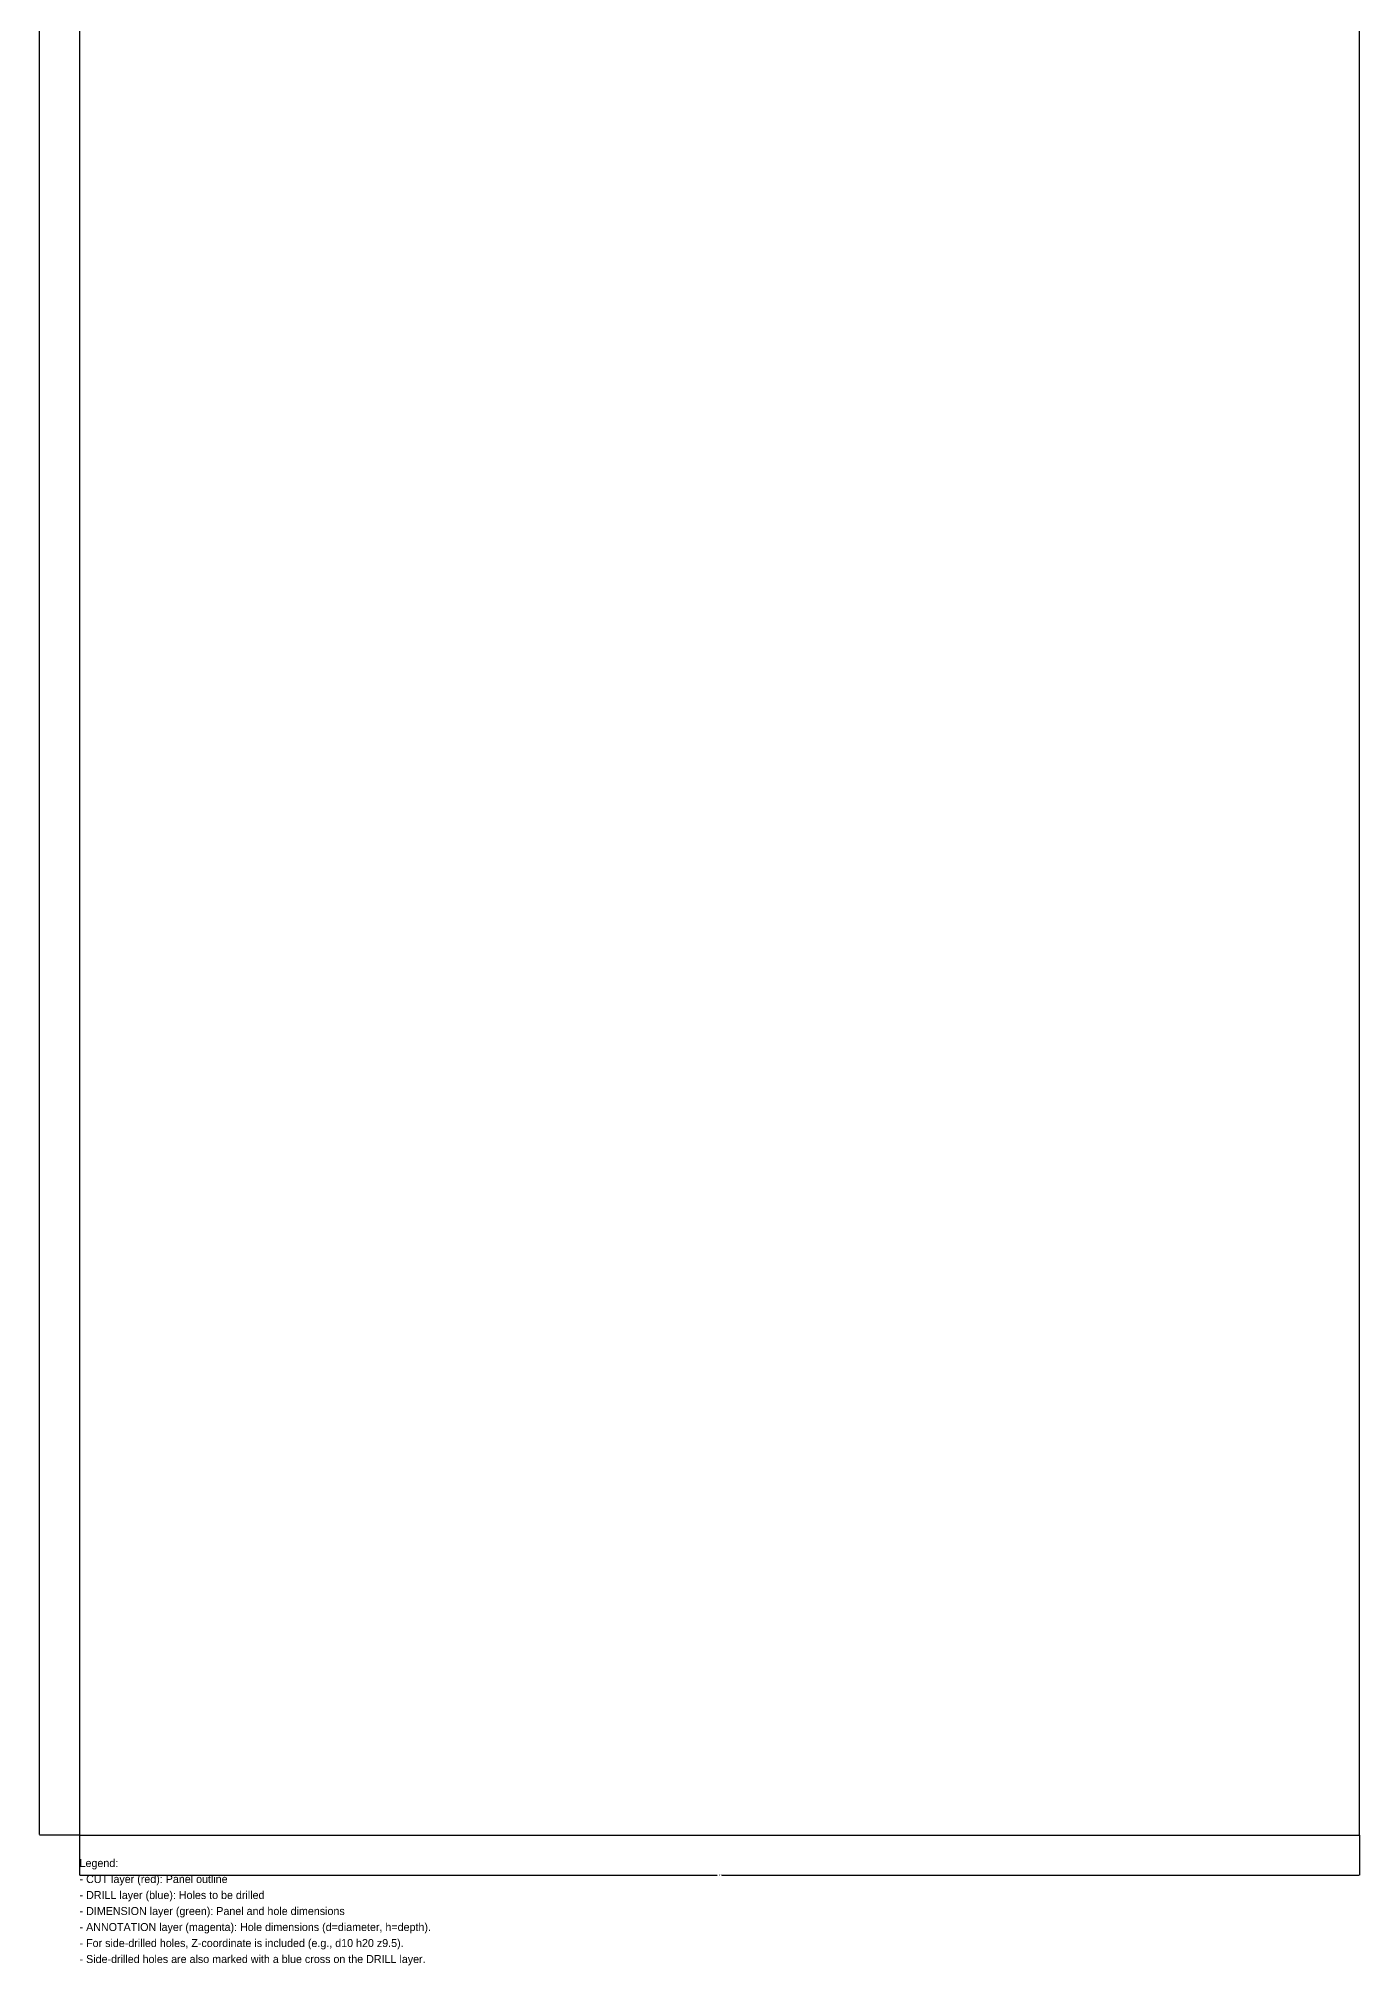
# Model space of a CAD drawing. Header units: metres. Extents: x -26 to 825, y -82 to 2327.
# Drawn here: x -26 to 800, y -82 to 1123 of the extents above; entities that cross this region are included whole.
import ezdxf

# ---------------------------------------------------------------- set-up
doc = ezdxf.new("R2010")
doc.units = ezdxf.units.M
for name, color, linetype in [('ANNOTATION', 6, 'Continuous'), ('CUT', 1, 'Continuous'), ('DIMENSION', 3, 'Continuous')]:
    doc.layers.add(name, color=color, linetype=linetype)
doc.dimstyles.get("Standard").update_dxf_attribs({"dimtxt": 2.5, "dimasz": 2.5, "dimexe": 1.25, "dimexo": 0.625, "dimtad": 1, "dimtxsty": 'Standard', "dimcen": 2.5, "dimazin": 3, "dimtfac": 1, "dimtmove": 0, "dimatfit": 3})

# ---------------------------------------------------------------- blocks, each defined once
blk = doc.blocks.new('_CLOSEDFILLED')
at = {"color": 0, "linetype": 'ByBlock'}
blk.add_solid([(-1, 0.2), (0, 0), (-1, -0.2)], dxfattribs=at)
blk = doc.blocks.new('*D0')
for p, q in [((0, 0), (0, -25)), ((800, 0), (800, -25)), ((0.25, -25), (398.5, -25)), ((401.5, -25), (799.75, -25))]:
    blk.add_line(p, q)
at = {"layer": 'Defpoints'}
for p in [(0, 0), (800, 0), (0, -25)]:
    blk.add_point(p, dxfattribs=at)
at = {"layer": 'DIMENSION', "xscale": 0.25, "yscale": 0.25, "rotation": 180}
blk.add_blockref('_CLOSEDFILLED', (0, -25), dxfattribs=at)
at = {"layer": 'DIMENSION', "xscale": 0.25, "yscale": 0.25}
blk.add_blockref('_CLOSEDFILLED', (800, -25), dxfattribs=at)
at = {"layer": 'DIMENSION', "insert": (400, -25), "char_height": 1, "attachment_point": 5}
blk.add_mtext('800', dxfattribs=at)
blk = doc.blocks.new('*D3')
for p, q in [((0, 2300), (-25, 2300)), ((-25, 1152), (-25, 2299.75)), ((-25, 0.25), (-25, 1148)), ((0, 0), (-25, 0))]:
    blk.add_line(p, q)
at = {"layer": 'Defpoints'}
for p in [(0, 2300), (-25, 0), (0, 0)]:
    blk.add_point(p, dxfattribs=at)
at = {"layer": 'DIMENSION', "xscale": 0.25, "yscale": 0.25}
for p, rotation in [((-25, 2300), 90), ((-25, 0), 270)]:
    blk.add_blockref('_CLOSEDFILLED', p, dxfattribs=dict(at, rotation=rotation))
at = {"layer": 'DIMENSION', "insert": (-25, 1150), "char_height": 1, "attachment_point": 5, "rotation": 90}
blk.add_mtext('2300', dxfattribs=at)

msp = doc.modelspace()

# ---------------------------------------------------------------- linework, layer by layer
at = {"layer": 'CUT'}
msp.add_lwpolyline([(0, 0), (800, 0), (800, 2300), (0, 2300)], close=True, dxfattribs=at)

# ---------------------------------------------------------------- texts
at = {"layer": 'ANNOTATION'}
for s, p in [('Legend:', (0, -20)), ('- CUT layer (red): Panel outline', (0, -30)), ('- DRILL layer (blue): Holes to be drilled', (0, -40)), ('- DIMENSION layer (green): Panel and hole dimensions', (0, -50)), ('- ANNOTATION layer (magenta): Hole dimensions (d=diameter, h=depth).', (0, -60)), ('- For side-drilled holes, Z-coordinate is included (e.g., d10 h20 z9.5).', (0, -70)), ('- Side-drilled holes are also marked with a blue cross on the DRILL layer.', (0, -80))]:
    msp.add_text(s, height=5, dxfattribs=at).set_placement(p)

# ---------------------------------------------------------------- dimensions: what is measured, and where the dimension line sits
at = {"layer": 'DIMENSION'}
dim = msp.add_linear_dim(base=(-25, 0), p1=(0, 0), p2=(0, 2300), angle=90, dimstyle='Standard', dxfattribs=at)
dim.commit()
dim.dimension.update_dxf_attribs({"geometry": '*D3', "text_midpoint": (-25, 1150)})
dim = msp.add_linear_dim(base=(0, -25), p1=(0, 0), p2=(800, 0), dimstyle='Standard', dxfattribs=at)
dim.commit()
dim.dimension.update_dxf_attribs({"geometry": '*D0', "text_midpoint": (400, -25)})

doc.saveas('drawing.dxf')
